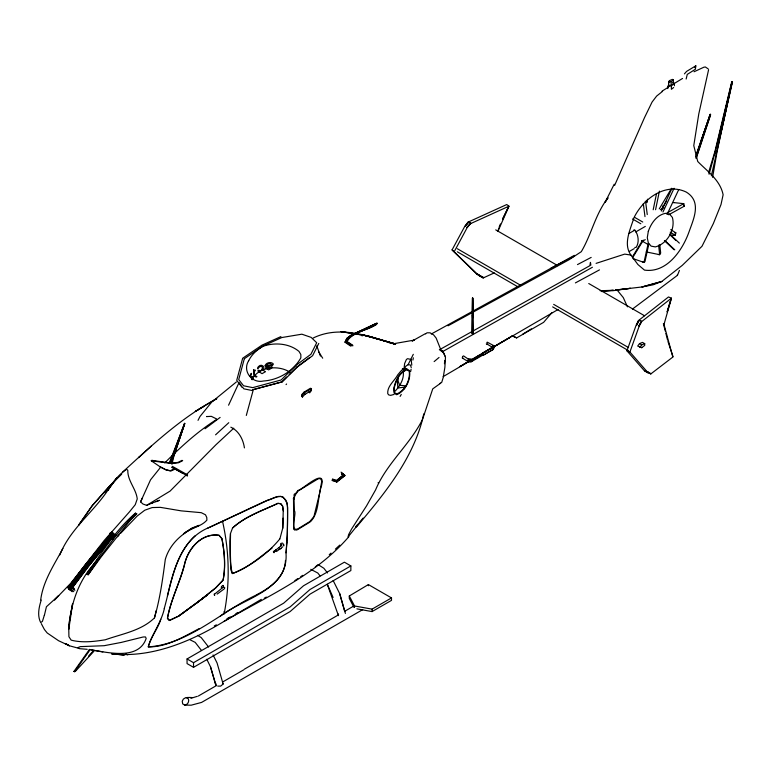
<?xml version="1.0" encoding="UTF-8"?>
<svg xmlns="http://www.w3.org/2000/svg" width="771" height="771" viewBox="0 0 771 771"><rect width="100%" height="100%" fill="white"/><g stroke="black" fill="none" stroke-linecap="round" stroke-linejoin="round"><path stroke-width="1.16" d="M214.222 593.998L214.685 595.347L214.222 594.894M472.498 317.883L472.575 297.895L473.211 333.525M472.575 297.895L472.18 333.814M472.372 298.069L472.045 333.438M311.233 390.56L304.824 394.444L302.405 397.026L301.596 396.101L301.615 394.713L304.121 392.092L310.434 388.247L311.484 388.671L311.233 390.56L309.701 392.853L308.882 391.938M302.405 397.026L302.425 395.639M282.812 528.193L283.227 510.942L282.6 506.248L280.731 503.752L277.897 503.367C262.362 510.614 245.361 516.175 232.572 527.952L230.413 533.686L229.96 541.242L230.886 569.846L232.322 573.595C250.305 566.29 267.335 554.05 279.767 539.006M283.092 518.17L282.706 528.26L279.873 538.939M471.987 359.903C473.722 362.929 466.455 362.698 468.199 359.768L471.987 359.903L482.819 353.648M230.51 533.648C230.51 546.832 228.852 560.768 232.399 573.508C247.346 568.612 259.364 557.24 271.999 548.171M286.475 544.403L286.619 542.09M444.453 363.748L444.703 360.433M286.137 552.846L287.361 535.257L287.65 507.665L287.082 502.914L285.723 500.051L282.918 496.967C277.637 494.712 272.404 499.039 267.421 500.254C247.356 509.323 227.59 519.056 207.534 528.154C181.079 539.893 173.465 570.261 167.432 595.877M220.448 616.106L220.458 616.039C243.251 598.238 289.009 590.21 285.983 552.952C287.332 537.927 287.766 522.844 287.477 507.771C287.622 503.608 285.896 499.781 282.735 497.131L280.798 496.485L277.126 496.813L267.325 500.485L207.495 528.299M411.801 365.126L411.165 359.498L407.628 358.679L406.423 359.44L404.64 363.517L404.023 368.634M293.404 498.953L293.481 498.201M346.767 341.765C351.788 331.366 366.861 330.865 375.535 324.63L376.98 323.174L376.364 324.495C367.218 330.682 352.617 331.569 346.767 341.765L352.81 345.89M684.436 73.871L686.604 71.395L695.818 65.805L695.403 69.236L687.26 74.401L686.151 79.018M40.69 600.011C43.022 581.141 54.124 564.902 62.875 548.47M285.453 560.421C285.077 577.248 270.043 587.916 256.483 594.798M398.019 377.472L397.354 381.77L397.894 387.977L405.344 387.081M359.132 523.201L348.145 536.867L348.569 534.698L351.634 528.954L366.514 505.921L375.573 489.942C386.522 463.612 409.401 445.175 422.277 419.944L423.838 413.796M410.692 371.487L411.097 369.222M708.588 69.756L698.777 113.954L693.775 145.594L697.736 161.486C707.489 171.49 720.23 180.154 723.121 194.764L721.01 204.527L713.348 223.58L701.995 246.277L682.258 265.378L661.788 281.473L653.104 284.807L642.137 286.947L615.509 290.089M412.909 360.057L413.352 357.821M223.976 612.164L224.082 611.634M709.069 174.256L715.218 151.762L732.084 81.678L717.078 151.617L712.587 177.34M646.811 202.686L647.534 199.197M653.191 209.76L656.555 193.482M655.572 209.722L659.407 191.121M647.823 372.75L644.797 370.812L648.7 372.528L647.823 372.75L644.344 370.716L626.939 350.815L636.181 325.063L638.504 320.543L640.653 320.563L641.472 321.748L639.149 326.268L629.907 352.019L647.312 371.921L650.791 373.954L673.102 356.857L667.946 341.466M172.058 467.563L172.357 466.349L187.536 474.878L187.334 475.803L172.058 467.332L182.207 472.96M648.132 243.752L643.978 262.429L632.914 258.584M648.835 244.118L644.951 261.639L643.978 262.429L642.744 262.034M711.373 175.836L732.45 81.89M719.835 137.151L720.875 132.535M721.396 130.232L732.305 81.755M650.917 373.424L650.791 373.954L647.023 371.709L649.943 372.991M171.952 464.287L173.726 456.721L184.683 423.356L169.186 463.246M44.381 615.345L46.433 606.738L58.731 595.578L54.654 599.905M723.873 116.363L726.61 104.808M727.159 102.495L732.084 81.678M719.536 134.752L721.155 127.861M708.501 172.858L714.987 151.222L731.708 81.871M96.153 561.539C78.488 579.859 70.479 604.416 68.677 629.377L69.554 620.086L72.609 603.587L68.783 629.348L68.918 636.711L71.154 640.142C82.391 643.033 94.023 641.568 105.309 639.785C122.03 633.82 141.382 630.774 154.47 617.87C160.002 598.749 162.7 579.108 165.293 559.438C169.967 543.063 183.864 531.518 199.188 525.35L191.863 528.068L183.44 533.879C190.37 527.846 200.894 527.027 206.888 520.146L206.773 517.495L205.491 514.797L201.27 512.676L181.156 510.855L160.407 507.357L152.195 507.559L144.755 510.219L137.161 516.04L120.459 533.465M592.417 267.248L442.959 351.422L443.238 352.328L440.472 350.207M154.47 617.87L156.234 610.526M164.233 608.618C171.249 583.271 174.863 554.388 195.256 535.662M246.306 415.444L253.042 390.695L243.858 388.835L242.48 387.052M672.746 356.713L663.985 324.495L671.454 298.165L668.486 296.97L638.504 320.543L636.644 325.14L639.371 320.264M714.852 154.161L715.739 150.837M662.116 208.98L663.07 205.52M316.756 345.774L320.428 356.057M670.24 301.297L667.127 311.995L671.454 298.165L641.472 321.748L638.86 326.037L641.597 321.16M174.641 469.317L170.854 471.042L166.131 469.944L160.195 466.869L151.251 460.779L151.954 460.364L171.249 463.149L184.818 423.616M422.421 419.771C411.541 460.942 383.447 495.059 356.453 526.978M198.022 420.349L199.978 416.513L211.774 402.019L236.398 381.934M44.342 615.239L42.415 621.407L40.69 622.554C37.104 615.576 38.955 607.201 41.22 600.108M696.348 154.325L710.197 114.291L710.631 114.725L696.261 158.19M164.348 608.57C161.341 622.313 152.282 633.743 148.254 646.898C188.828 644.228 221.142 611.393 256.492 594.942M422.479 419.588L432.743 388.873L440.588 383.245M696.685 155.896L710.197 114.291M173.812 455.42L184.683 423.356M710.563 114.503L695.982 158.094M224.091 614.034C230.115 583.666 229.401 551.361 222.511 521.254M695.673 156.773L710.264 114.513M701.87 140.264L701.331 139.956L702.179 140.255L701.34 140.149L710.207 114.387M224.438 588.639L224.756 587.743L224.13 587.203M184.452 423.404L170.034 462.696M251.886 379.621C258.314 366.688 278.572 364.673 289.877 372.191M404.312 368.519L405.96 366.061L408.206 364.712M679.434 270.419L677.449 275.324L632.432 309.084M482.54 353.272L491.252 348.328L492.842 346.025L491.898 347.538L471.38 359.806M486.829 342.546A1.234 0.713 -60 0 1 487.272 342.16L493.96 345.765L494.548 346.622L493.96 347.567M187.131 475.919L187.536 474.878M170.516 462.234L172.868 456.22M498.741 228.158L497.989 231.252L508.956 206.204L506.749 204.546L468.093 222.106L464.884 226.125L452.076 249.9L478.386 275.18L483.205 277.955L494.25 272.905M332.638 479.176L336.31 480.776L343.847 474.579L344.945 475.543L336.946 481.962L332.185 480.266L332.638 479.176L336.435 480.468L336.946 481.962L332.185 480.266M213.066 654.945L217.085 663.012L223.118 684.041L220.66 686.113L217.759 686.113M338.469 615.643L338.469 613.967M499.165 227.079L500.418 223.976M228.573 405.199L239.029 382.609L241.101 385.278M332.783 480.747L333.236 479.658M667.792 88.598L668.65 84.193M294.117 495.811L294.406 495.155M160.782 619.286C157.882 629.02 150.499 637.019 148.302 646.859C166.709 647.332 183.431 636.75 199.265 628.587M152.552 502.885L146.644 505.352L142.934 504.003L140.582 501.854L150.528 479.841L160.609 467.255M493.652 348.685L494.548 346.622M614.641 185.387L644.546 117.558L652.083 102.042L656.641 96.076L662.549 91.354M493.093 347.711L493.96 345.765M350.477 345.967L345.051 342.276L346.767 338.459L350.67 335.414L376.248 323.357M376.98 323.174L351.258 335.134L346.815 338.469L345.051 342.276L346.015 342.237L347.519 338.903L351.422 335.848L377 323.791M661.316 211.052L671.955 188.403M662.964 212.006L674.105 188.278M667.088 214.386L678.731 189.579M216.641 685.718L215.523 684.176L215.861 683.463M346.015 341.331L347.172 338.893M140.582 501.854L142.519 497.806M507.405 209.134L502.528 219.253L508.956 206.204L470.291 223.763L466.918 227.512L470.705 223.224L470.108 222.491L468.093 222.106L465.27 226.269L469.057 221.981M318.77 343.432L312.612 355.691L297.808 366.639L282.34 381.828M294.059 494.818L294.503 493.941M408.245 364.413L413.304 354.313M668.65 86.545L668.727 82.054L669.44 80.637L672.341 79.365L673.382 79.972L673.382 83.653L671.155 85.302L668.727 85.735M614.208 184.23L605.158 202.175L607.982 197.906M59.849 554.889C69.988 529.195 92.983 512.59 107.911 490.163C112.903 482.26 118.763 474.531 126.598 469.25L127.784 470.252C127.552 480.959 136.11 488.727 137.248 498.924L135.233 504.726L129.615 511.674L104.316 540.336L70.961 583.049L54.625 599.867M454.292 251.568L467.081 227.792L470.705 223.224M493.344 345.793L492.457 347.47L482.405 353.272M492.457 349.533L493.344 347.856M70.73 589.902L88.848 566.001L111.506 538.505L110.407 537.724L87.875 565.297L69.872 588.986L70.73 589.902L88.607 566.001L111.265 538.505M112.73 534.823L115.303 536.308L115.91 535.247L111.381 532.491L115.91 535.247M462.619 356.424L462.292 358.033L468.199 361.58M694.767 67.636L695.818 65.805M400.11 396.419L401.277 394.453M659.244 208.893L671.551 188.307M661.142 210.059L666.684 200.797M632.355 256.945L642.407 240.61M632.827 257.35L642.879 241.015M78.661 525.118L92.154 505.757L109.501 486.154L121.076 474.473M110.157 534.476L111.381 534.476L112.123 533.339L111.747 532.135L109.79 533.407L110.157 534.476L111.14 535.46L112.364 535.46L113.347 534.332L111.747 532.135M110.523 538.36L111.747 538.216L112.489 537.088L112.123 536.028L110.889 536.028L110.157 537.156L111.506 539.353L112.855 539.276L113.588 538.148L112.123 536.028M78.603 525.176L92.134 505.815L109.559 486.087L121.789 473.924M94.004 651.158L75.211 671.531L73.91 671.474L89.513 649.346M74.508 671.82L90.12 649.693M71.462 587.637L70.479 589.054L68.764 589.198L68.397 587.714M71.587 587.714L70.604 589.121L70.845 590.538L72.195 591.742M394.848 344.396L395.215 343.876L388.42 342.478M607.866 198.012C595.414 213.972 591.502 234.48 581.286 251.703L569.075 259.731L448.038 325.805M94.313 563.938L86.766 574.279C101.685 552.874 115.525 530.005 135.629 512.975L127.784 521.196M96.365 561.115L97.744 559.235M70.845 590.538L72.445 590.47L73.544 588.986L73.178 587.637L74.401 588.774M69.872 588.986L87.99 565.085L110.523 537.936M68.889 588.562L87.017 564.806L113.096 533.195L112.123 532.491L85.909 564.025L67.906 587.714L68.889 588.562L86.766 564.806L111.371 535.016M639.525 343.596L637.684 346.054L641.742 347.702L644.72 345.408L644.72 343.673L642.513 342.401L639.525 343.596L641.742 344.878L644.72 343.673M639.891 347.326L641.742 344.878M67.906 587.714L86.159 563.88L112.123 532.491M280.634 546.437L281.878 544.827L278.929 547.603M348.858 536.674C315.484 575.455 267.585 596.128 224.226 621.281C190.88 641.539 151.424 658.318 111.573 653.837L124.304 654.984L116.199 654.271M486.376 343.712A1.234 0.713 -60 0 0 487.272 344.223L487.638 343.789M551.843 312.737L543.613 322.345L516.637 337.92L511.665 335.742M355.518 526.921L357.811 524.27M359.334 522.497L363.141 518.073M301.596 396.101L304.593 392.651L311.484 388.671M117.52 536.722L119.004 535.074M286.06 384.584L286.571 384.025M88.713 655.919L93.407 650.811M104.567 492.688L106.099 491.011M164.753 462.889C180.751 446.978 197.549 431.481 216.728 419.405M214.531 594.181L223.204 587.203M276.452 551.535L282.803 546.793M286.629 377.019L281.569 381.982L252.821 389.654M289.154 374.533L296.739 367.083M394.482 391.764C399.802 386.483 404.611 378.677 403.137 370.938M122.55 472.18C151.916 445.204 181.407 417.545 216.834 398.617L195.294 411.463L203.881 406.375M233.758 428.204L215.996 444.703L170.063 491.117L146.644 505.352M139.243 457.058L138.616 457.646L151.463 445.869M215.572 434.825L228.775 422.691M329.256 554.715L331.01 553.115M335.404 549.106L339.789 545.087M223.976 589.083L217.162 594.094M336.31 480.776L343.847 474.579L341.052 472.131M347.923 338.218L350.179 336.214L362.996 329.843M232.649 527.962C245.477 516.281 262.4 510.643 277.897 503.367L280.827 503.685L282.687 506.19L283.314 510.884M434.14 361.599L439.046 357.465M315.291 566.907L317.903 564.719M196.904 602.835L215.601 587.945L223.06 580.062C225.922 566.521 224.477 552.132 221.971 538.621L219.08 535.267C201.25 532.645 187.604 549.019 184.298 565.143C179.585 583.146 170.613 600.06 167.413 618.381L169.369 620.51L177.86 616.53L207.457 594.942L178.265 616.453L196.923 602.922L215.639 587.994L223.127 580.071C225.672 566.492 224.457 552.181 221.875 538.688L219.003 535.353C201.27 532.809 187.71 549.048 184.433 565.095C179.691 583.078 170.776 599.983 167.509 618.275L169.437 620.395L177.879 616.424M667.792 86.236L671.387 85.774L674.384 83.393L672.707 82.43M673.632 87.528L671.387 89.301L671.387 85.774M278.774 547.689L273.512 551.805M425.602 333.891L427.009 332.802L430.073 332.812L433.572 334.836L436.164 338.093L441.214 350.776L443.807 353.311L445.484 357.484L444.867 367.41L443.2 377.559L441.716 382.377L439.663 383.611M336.397 481.942L344.945 475.543L342.411 473.23M205.047 428.743L220.111 417.429M668.727 82.054L671.155 81.63L673.382 79.972M296.854 366.977L309.653 357.522M273.666 552.431L274.129 552.701L273.975 551.718L276.452 549.925M273.666 551.718L276.297 549.839L273.666 551.535M294.898 580.563L297.808 578.616M300.729 576.66L302.666 575.359M522.68 334.238L526.13 332.07M662.058 91.151L668.303 87.229M674.558 83.307L682.547 78.459M526.988 331.52L531.373 328.889M354.024 607.423L349.292 598.431L349.292 595.983L368.393 584.572L391.504 597.92L391.504 600.368L372.075 611.586L356.886 608.849M227.455 618.602L230.307 616.906M443.171 376.634L469.799 360.953M226.655 619.084L228.698 617.879M235.83 613.658L237.873 612.453M224.226 621.281L261.311 599.356M493.315 347.143L510.701 336.927L494.066 346.642M483.157 355.258L493.459 349.215M469.115 361.204L459.757 366.668L468.97 361.31M635.709 231.955L645.317 226.404M641.472 241.284L643.399 240.166M641.424 241.872L645.269 239.636M629.415 251.394L634.263 248.58M473.066 358.929L479.215 355.354M482.289 353.561L558.117 309.479M182.679 460.682L178.593 462.745L171.856 463.506L151.251 460.779M425.313 333.698L412.138 341.052L414.21 340.107L393.856 343.683M471.794 361.464L482.405 355.335M482.819 355.45L493.093 349.523M275.835 550.465L273.358 551.891L273.975 551.718M187.054 658.945L283.641 603.182L303.514 585.777L344.386 562.184L350.863 565.924L350.863 570.559L309.99 594.162L290.118 611.567L193.531 667.329L187.054 663.59L187.054 658.945L193.531 662.684L290.118 606.922L309.99 589.516L350.863 565.924M244.33 669.218L338.402 614.911M344.589 611.336L353.86 605.987M198.33 696.04L215.841 685.92M223.06 681.757L243.665 669.864M362.688 609.649L201.568 702.42L191.179 705.195L184.703 705.06L182.698 703.904L182.245 701.196C183.344 696.762 188.596 697.37 192.075 697.582M349.292 595.983L354.544 605.977L372.075 609.138L391.504 597.92M629.136 233.343L634.822 230.153C638.504 234.683 639.477 242.595 636.065 247.462L634.822 247.424M574.347 255.365L550.484 268.53M472.131 360.491L483.157 354.226M575.397 282.909L599.481 269.879M264.26 598.229L266.313 597.062M439.364 349.803L589.854 265.696L590.451 262.381L590.865 265.137M660.67 209.49L663.821 207.746M666.973 212.941L683.771 203.669L684.436 206.098L668.688 214.791M431.288 334.007L553.867 266.631L573.73 256.464M214.271 625.956L216.343 624.828M577.498 264.588L591.174 257.408M182.081 460.335L177.985 462.398L171.249 463.149M394.048 394.424L390.675 395.359L388.796 394.954L387.746 393.673C387.081 386.069 394.559 380.922 397.759 374.812C399.927 372.46 404.351 365.319 407.551 369.781M694.035 71.761L703.884 67.212L705.33 66.971L708.163 68.87M365.097 328.88L375.612 324.061M171.191 470.262L174.034 468.97M280.923 336.599L261.976 345.148L242.672 358.226L236.726 380.315L242.133 387.476M73.91 671.474L74.614 671.175M279.083 549.299L281.097 548.499M313.132 338.045C339.577 325.063 368.798 335.973 394.829 344.136L367.545 335.877L341.013 331.617L367.545 335.877L395.639 344.02L364.317 335.346L395.533 343.962M151.81 503.174L159.433 500.321M155.877 501.642L159.212 500.398M596.089 263.374L624.683 254.122L630.919 255.066L637.887 264.501L644.46 270.101C666.568 273.31 682.181 250.72 688.831 232.418C693.486 219.089 702.15 201.829 686.296 192.095C665.267 181.898 642.648 199.381 633.858 217.991C630.408 229.43 622.929 243.983 630.919 255.066M190.9 698.295L197.27 696.358M252.743 389.827L282.302 381.847M408.302 364.683L410.432 364.982L411.271 367.613M184.703 705.06C187.642 704.945 189.627 701.321 188.278 698.748L186.274 697.582M207.081 416.485L206.541 416.581L211.35 416.35L216.545 418.932M375.535 324.63L376.364 324.495M462.619 358.226L463.149 358.149M601.717 291.544L613.311 290.224M615.595 289.963L630.456 288.315L612.964 290.696L600.108 290.725M613.253 290.291L602.132 290.677M113.096 533.195L111.872 532.491M674.143 235.338L675.28 235.348L675.839 232.832L670.76 229.633M633.579 230.115L634.822 230.153M683.578 206.069L684.436 206.098L683.607 205.982M468.479 359.286L471.794 359.402M468.026 360.963L472.103 361.127M674.75 232.775L675.839 232.832L674.731 232.688M670.789 235.107L675.28 235.348L670.201 232.148M674.191 202.6L673.266 202.532L683.771 203.669L682.875 203.505M468.758 359.064L471.573 359.267M361.753 335.684L362.688 335.761M399.262 385.182L406.066 385.885M87.21 649.307L79.346 648.652L77.871 647.621L80.261 646.638L104.152 645.703L121.336 642.407L143.117 637L145.488 636.923L146.172 638.465C138.462 660.988 106.812 652.131 89.301 649.567M658.405 254.478L659.648 254.69L660.68 253.052L659.793 244.715M91.479 649.905L102.851 651.938M645.26 201.337L647.389 201.723M125.702 654.28L127.87 654.704L125.74 654.145M646.281 251.924L659.648 254.69L658.627 245.159M629.907 352.019L626.939 350.815M170.246 470.695L165.524 469.597L159.597 466.522M402.664 369.107L404.92 369.791L404.659 370.706L403.647 370.35M79.124 648.411L69.332 645.751L58.586 640.73L47.214 632.981L44.419 629.531L41.268 623.594M402.346 368.914L404.37 369.502M440.289 350.333L442.959 351.422L445.04 356.019M478.733 274.707L476.565 273.686L481.008 276.288L476.179 273.512L452.076 249.9M190.177 639.863L195.198 642.378L201.385 650.329M294.185 529.61L296.305 530.082A7.344 3.98 -59.7 0 0 297.953 529.398L309.123 522.584A10.331 5.599 -59.7 0 0 311.099 521.061C319.502 511.587 317.479 496.929 321.546 485.585C326.374 466.204 301.808 490.452 298.049 490.366L295.042 494.259L293.51 498.654L293.77 528.713A5.146 2.843 -60.2 0 0 294.493 529.783L294.522 529.812M440.405 349.986L442.959 351.422M641.462 240.697L648.372 244.648M634.446 217.239L642.754 222.038M632.509 218.964L640.826 223.773M495.724 229.874L557.751 265.638M588.745 283.526L644.517 315.744M639.535 346.43L641.742 347.702M520.512 285.222L457.28 248.705M553.684 304.372L628.365 347.48M517.408 286.533L457.28 251.78M552.643 306.887L628.365 350.554M512.966 335.809L516.637 337.92M378.079 482.723L378.648 483.06M151.954 460.364L152.562 460.721M283.42 544.654L283.882 545.81M310.761 569.326L317.806 573.017L320.042 575.85M115.303 536.308L112.123 534.476M487.272 344.223L492.332 347.258M346.815 338.469L347.519 338.903M318.481 564.854L323.839 568.246L327.511 572.94M197.655 635.352L201.231 637.607L208.584 647.014M346.873 341.389L352.79 345.273M230.828 427.182C238.567 430.681 243.193 439.191 244.426 447.903M348.608 343.105L352.058 345.456M346.015 342.237L351.297 345.977M345.263 341.804L347.027 343.047M348.781 344.29L350.545 345.533M403.802 388.102L404.65 388.786M112.123 533.339L113.347 534.332M341.418 473.905L343.066 475.283M341.9 474.319L343.297 475.543M72.445 590.47L73.785 591.675M68.764 589.198L70.113 590.393M68.156 587.714L69.014 588.485M669.758 234.095L679.367 243.125M670.741 235.608L675.974 240.533M665.171 240.783L674.779 249.814M664.4 240.648L674.008 249.688M109.79 533.407L110.889 534.476M112.489 537.088L113.588 538.148M111.747 538.216L112.855 539.276M70.113 588.986L70.845 589.69M73.544 588.986L74.893 590.326M111.381 534.476L112.364 535.46M304.121 392.092L304.824 394.444M616.896 289.771L623.296 297.596L627.44 306.819M282.494 543.044L283.882 544.924M663.985 324.495L663.397 323.618L665.277 331.116M318.645 351.759L322.702 358.197M399.696 385.221L397.971 380.807L397.807 377.626M333.159 580.534L339.693 593.641L345.408 613.446M206.782 659.253L210.502 666.809L215.861 685.014M724.509 116.382L724.248 117.047L723.391 116.546M333.101 597.448L327.299 584.293L338.132 614.805M222.78 683.212L223.118 684.041M492.149 347.037L492.341 347.538M210.502 666.809L215.523 684.176M339.693 593.641L344.753 611.596M665.845 333.332L667.541 339.972M469.038 359.614L463.93 356.154A1.234 0.713 -60 0 0 463.149 356.086M677.333 274.833L677.449 275.324M645.587 201.665L647.255 214.569M643.313 203.708L644.98 216.612M472.874 317.854L472.71 297.914M472.575 298.194L472.806 333.872M674.384 83.393L674.384 85.754M671.155 81.63L671.155 85.302M669.44 80.637L669.44 82.478M372.075 609.138L372.075 611.586M368.393 584.572L368.393 585.729M354.544 605.977L354.544 607.134M193.531 662.684L193.531 667.329M223.204 586.847A1.253 0.723 -60 0 0 223.359 585.864A1.735 1.002 -60 0 0 222.896 585.42M221.961 586.133A1.253 0.723 -60 0 1 222.27 585.777M222.742 585.507A1.253 0.723 -60 0 1 223.05 585.507M221.807 588.013A1.735 1.002 -60 0 1 221.344 587.569A1.253 0.723 -60 0 1 221.499 586.586M281.097 543.488A1.253 0.723 -60 0 1 281.405 543.131M280.789 545.28A1.764 1.022 -60 0 1 280.789 543.844M293.944 499.271L294.262 510.489C297.192 513.033 289.009 532.626 297.982 528.8L309.749 521.591L313.932 516.599L319.657 493.064L321.69 481.653L321.247 479.456L319.666 478.54L317.999 478.897L298.165 490.944L295.004 495.31L293.944 499.271M252.464 377.183L252.435 378.06L253.447 378.648C250.691 382.445 252.531 374.398 252.464 377.173M250.604 375.381C250.247 377.761 251.462 375.641 251.548 376.537L251.134 377.896L250.276 376.161C250.488 372.027 252.801 372.952 250.604 375.381M393.75 388.565L394.164 393.152L396.641 394.723C405.392 391.176 411.01 379.833 409.546 370.639L407.069 369.068C399.176 371.805 395.359 380.941 393.75 388.565M394.126 388.517L394.482 392.516L396.757 393.942C405.006 390.589 410.451 379.978 409.228 371.275L406.953 369.849C399.407 372.489 395.687 381.202 394.126 388.517M262.487 368.201L261.176 370.494L259.509 370.909L258.748 370.119L257.784 370.899L262.034 373.684L265.503 371.68L262.776 370.109C266.111 366.784 261.022 363.208 258.381 366.668A2.689 1.609 -73.6 0 0 257.784 367.854A2.4 1.436 -73.6 0 0 257.61 368.808C258.613 367.295 262.294 364.288 262.487 368.201M648.315 231.319L647.283 237.67L648.315 242.826L651.11 246.132L655.36 246.903C667.349 243.781 675.675 229.363 672.379 217.422L669.585 214.116L665.334 213.345C656.632 215.205 651.071 223.378 648.315 231.319M265.195 365.435C263.48 368.596 278.572 364.991 271.344 362.755C269.04 362.11 266.13 363.131 265.195 365.435M244.32 358.717L238.721 379.554L243.54 385.779L252.734 387.64L281.145 379.978L296.286 365.097L310.906 354.294L316.698 342.748L311.156 337.39L301.866 334.19L281.858 337.525L263.152 345.967L244.32 358.717M248.686 360.703C242.055 371.063 251.992 383.736 263.509 380.999C278.668 380.036 293.433 370.986 300.854 357.84L300.835 354.506L298.975 351.393C289.202 343.317 274.89 342.237 263.162 346.237A38.81 29.365 -5 0 0 248.686 360.703M271.98 367.015L271.594 368.162L268.597 369.897L265.378 367.921L266.891 367.391L269.58 368.066L271.98 367.015M111.487 484.429L107.911 490.279L116.941 477.875L111.487 484.429M99.623 557.664L87.99 574.983L101.705 556.18L130.492 520.049L136.852 513.688C121.702 525.861 111.294 542.389 99.623 557.664M253.534 369.964L253.996 375.863L256.126 377.096L256.945 376.624L254.517 375.226L253.91 371.044L255.307 370.764L255.211 370.07L253.534 369.964M483.619 277.464L483.205 277.955L478.213 274.929L483.619 277.464M267.72 363.951L267.325 364.24A1.667 1.407 -49 0 0 266.612 365.82L272.028 364.837L270.264 363.517L267.72 363.951M472.507 315.551C471.573 316.476 473.886 315.638 472.507 315.551M661.788 281.473L642.137 286.947L661.788 281.473M178.66 439.817L179.267 440.174L178.66 439.817M69.245 645.712L65.525 643.544L69.245 645.712"/></g></svg>
